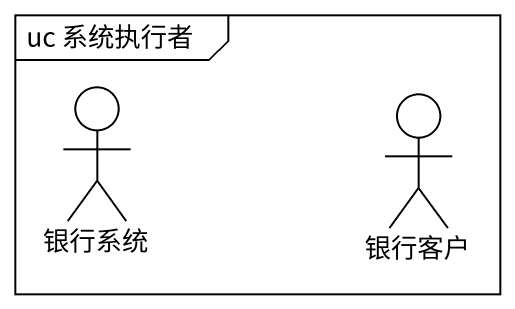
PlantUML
@startuml
mainframe uc 系统执行者
actor 银行系统
actor 银行客户
@enduml
